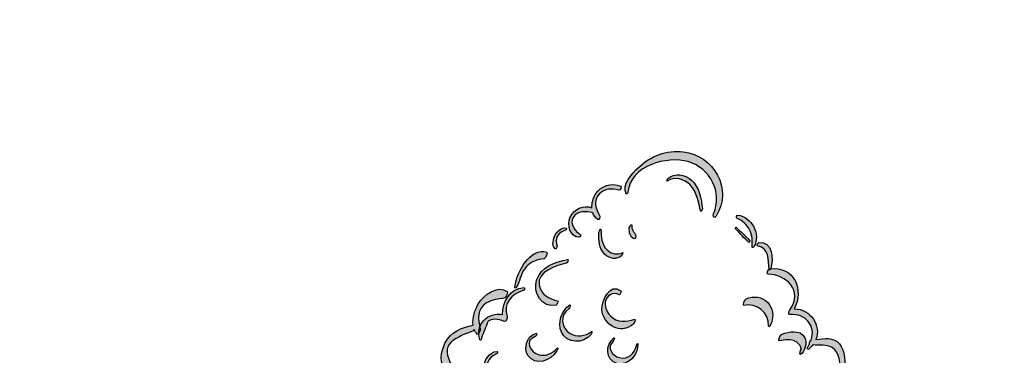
# Model space of a CAD drawing. Extents: x -236 to 261, y -182 to 182.
# Drawn here: x 52.22 to 77.42, y 85.57 to 94.16 of the extents above; entities that cross this region are included whole.
import ezdxf

# ---------------------------------------------------------------- set-up
doc = ezdxf.new("R2010")
doc.units = 0
doc.header["$MEASUREMENT"] = 0
doc.layers.add('CALQUE_PAR_D_FAUT', color=7, linetype='CONTINUOUS')

msp = doc.modelspace()

# ---------------------------------------------------------------- hatches: boundary and pattern name
at = {"layer": 'CALQUE_PAR_D_FAUT'}
h = msp.add_hatch(color=250, dxfattribs=at)
edge = h.paths.add_edge_path()
edge.add_spline(control_points=[(69.1396, 90.7867), (68.7186, 90.8352), (68.298, 90.6774), (67.995, 90.3854), (67.8371, 90.2329), (67.5539, 89.9389), (67.6841, 89.7098), (67.698, 89.6855), (67.7271, 89.744), (67.7278, 89.754), (67.7712, 90.4298), (68.7389, 90.6894), (69.2636, 90.5331), (69.8353, 90.3629), (70.1388, 89.7536), (69.9113, 89.1974), (69.8836, 89.1293), (69.9225, 89.0583), (69.9762, 89.1438), (70.4062, 89.8282), (69.9211, 90.6969), (69.1396, 90.7867)], knot_values=[0, 0, 0, 0, 0.1428571, 0.1428571, 0.1428571, 0.2857143, 0.2857143, 0.2857143, 0.4285714, 0.4285714, 0.4285714, 0.5714286, 0.5714286, 0.5714286, 0.7142857, 0.7142857, 0.7142857, 0.8571429, 0.8571429, 0.8571429, 1, 1, 1, 1], degree=3, periodic=1)
h = msp.add_hatch(color=250, dxfattribs=at)
edge = h.paths.add_edge_path()
edge.add_spline(control_points=[(69.347, 90.0641), (69.1782, 90.2179), (68.9274, 90.2534), (68.747, 90.1047), (68.7349, 90.0949), (68.7108, 90.0253), (68.7303, 90.0384), (68.9166, 90.1648), (69.1653, 90.0894), (69.3142, 89.9385), (69.4951, 89.7557), (69.5184, 89.4958), (69.5851, 89.2615), (69.589, 89.2485), (69.6259, 89.3119), (69.6247, 89.3264), (69.6053, 89.581), (69.5441, 89.8849), (69.347, 90.0641)], knot_values=[0, 0, 0, 0, 0.1666667, 0.1666667, 0.1666667, 0.3333333, 0.3333333, 0.3333333, 0.5, 0.5, 0.5, 0.6666667, 0.6666667, 0.6666667, 0.8333333, 0.8333333, 0.8333333, 1, 1, 1, 1], degree=3, periodic=1)
h = msp.add_hatch(color=250, dxfattribs=at)
edge = h.paths.add_edge_path()
edge.add_spline(control_points=[(67.5391, 89.907), (67.304, 90.0068), (67.025, 89.9162), (66.893, 89.6956), (66.8384, 89.6045), (66.804, 89.4762), (66.809, 89.3545), (66.601, 89.4363), (66.3454, 89.3214), (66.2562, 89.1154), (66.178, 88.9346), (66.2385, 88.5929), (66.4937, 88.6084), (66.5144, 88.6096), (66.5367, 88.6593), (66.5174, 88.6725), (66.3876, 88.7616), (66.2339, 88.9374), (66.3321, 89.109), (66.4306, 89.2808), (66.6703, 89.2722), (66.8333, 89.2268), (66.8562, 89.157), (66.8956, 89.0951), (66.9601, 89.0545), (66.9929, 89.034), (67.0172, 89.1233), (67.0071, 89.1431), (66.9167, 89.3234), (66.8277, 89.54), (66.9989, 89.71), (67.1289, 89.8392), (67.325, 89.8643), (67.4926, 89.8031), (67.5294, 89.7896), (67.5746, 89.8919), (67.5391, 89.907)], knot_values=[0, 0, 0, 0, 0.0833333, 0.0833333, 0.0833333, 0.1666667, 0.1666667, 0.1666667, 0.25, 0.25, 0.25, 0.3333333, 0.3333333, 0.3333333, 0.4166667, 0.4166667, 0.4166667, 0.5, 0.5, 0.5, 0.5833333, 0.5833333, 0.5833333, 0.6666667, 0.6666667, 0.6666667, 0.75, 0.75, 0.75, 0.8333333, 0.8333333, 0.8333333, 0.9166667, 0.9166667, 0.9166667, 1, 1, 1, 1], degree=3, periodic=1)
h = msp.add_hatch(color=250, dxfattribs=at)
edge = h.paths.add_edge_path()
edge.add_spline(control_points=[(67.9301, 88.6496), (67.8809, 88.74), (67.8166, 88.8003), (67.8242, 88.9132), (67.8283, 88.9741), (67.7643, 88.868), (67.7623, 88.8417), (67.7553, 88.7507), (67.78, 88.5893), (67.8873, 88.5632), (67.91, 88.5576), (67.9392, 88.6332), (67.9301, 88.6496)], knot_values=[0, 0, 0, 0, 0.25, 0.25, 0.25, 0.5, 0.5, 0.5, 0.75, 0.75, 0.75, 1, 1, 1, 1], degree=3, periodic=1)
h = msp.add_hatch(color=250, dxfattribs=at)
edge = h.paths.add_edge_path()
edge.add_spline(control_points=[(70.533, 89.1705), (70.5083, 89.1735), (70.4777, 89.1017), (70.5031, 89.0899), (70.6419, 89.0246), (70.7563, 88.9334), (70.83, 88.7963), (70.908, 88.6514), (70.8945, 88.5162), (70.8911, 88.3595), (70.8901, 88.3208), (70.9271, 88.3456), (70.9375, 88.3629), (71.125, 88.6711), (70.8821, 89.1275), (70.533, 89.1705)], knot_values=[0, 0, 0, 0, 0.2, 0.2, 0.2, 0.4, 0.4, 0.4, 0.6, 0.6, 0.6, 0.8, 0.8, 0.8, 1, 1, 1, 1], degree=3, periodic=1)
h = msp.add_hatch(color=250, dxfattribs=at)
edge = h.paths.add_edge_path()
edge.add_spline(control_points=[(66.1553, 88.8391), (66.035, 88.862), (65.9307, 88.7621), (65.8766, 88.6651), (65.8248, 88.5723), (65.7753, 88.3956), (65.8683, 88.311), (65.8981, 88.2839), (65.9242, 88.3629), (65.9198, 88.3828), (65.9005, 88.472), (65.8822, 88.5538), (65.9312, 88.6379), (65.9783, 88.7189), (66.055, 88.7579), (66.1398, 88.7875), (66.1505, 88.7911), (66.1734, 88.8357), (66.1553, 88.8391)], knot_values=[0, 0, 0, 0, 0.1666667, 0.1666667, 0.1666667, 0.3333333, 0.3333333, 0.3333333, 0.5, 0.5, 0.5, 0.6666667, 0.6666667, 0.6666667, 0.8333333, 0.8333333, 0.8333333, 1, 1, 1, 1], degree=3, periodic=1)
h = msp.add_hatch(color=250, dxfattribs=at)
edge = h.paths.add_edge_path()
edge.add_spline(control_points=[(67.5945, 88.2111), (67.4571, 88.1489), (67.3048, 88.1752), (67.1951, 88.2819), (67.0564, 88.4163), (67.0405, 88.6251), (67.0409, 88.8066), (67.0409, 88.8363), (66.9842, 88.7489), (66.9838, 88.7221), (66.981, 88.5371), (66.9925, 88.3142), (67.1311, 88.1742), (67.2489, 88.0552), (67.4438, 88.016), (67.5724, 88.1382), (67.5809, 88.1464), (67.609, 88.2176), (67.5945, 88.2111)], knot_values=[0, 0, 0, 0, 0.1666667, 0.1666667, 0.1666667, 0.3333333, 0.3333333, 0.3333333, 0.5, 0.5, 0.5, 0.6666667, 0.6666667, 0.6666667, 0.8333333, 0.8333333, 0.8333333, 1, 1, 1, 1], degree=3, periodic=1)
h = msp.add_hatch(color=250, dxfattribs=at)
edge = h.paths.add_edge_path()
edge.add_spline(control_points=[(70.8347, 88.5164), (70.7312, 88.6426), (70.6014, 88.7434), (70.486, 88.8588), (70.4826, 88.8624), (70.4597, 88.8283), (70.4685, 88.8194), (70.5839, 88.7041), (70.6845, 88.5724), (70.8115, 88.47), (70.8184, 88.4646), (70.8415, 88.508), (70.8347, 88.5164)], knot_values=[0, 0, 0, 0, 0.25, 0.25, 0.25, 0.5, 0.5, 0.5, 0.75, 0.75, 0.75, 1, 1, 1, 1], degree=3, periodic=1)
h = msp.add_hatch(color=250, dxfattribs=at)
edge = h.paths.add_edge_path()
edge.add_spline(control_points=[(71.0637, 88.4716), (71.0388, 88.4685), (70.9986, 88.3866), (71.0302, 88.3809), (71.3326, 88.3273), (71.3091, 88.0218), (71.3248, 87.7833), (71.3276, 87.7405), (71.3676, 87.7892), (71.372, 87.8064), (71.4335, 88.0393), (71.4232, 88.5154), (71.0637, 88.4716)], knot_values=[0, 0, 0, 0, 0.25, 0.25, 0.25, 0.5, 0.5, 0.5, 0.75, 0.75, 0.75, 1, 1, 1, 1], degree=3, periodic=1)
h = msp.add_hatch(color=250, dxfattribs=at)
edge = h.paths.add_edge_path()
edge.add_spline(control_points=[(65.6586, 88.2238), (65.4538, 88.302), (65.2354, 88.1316), (65.1164, 87.9776), (64.9801, 87.801), (64.869, 87.5557), (64.8459, 87.3326), (64.8381, 87.2568), (64.9046, 87.3493), (64.9138, 87.3718), (64.9808, 87.5356), (65.0155, 87.7168), (65.1373, 87.8523), (65.2599, 87.9889), (65.4172, 88.0299), (65.5912, 88.0554), (65.624, 88.0602), (65.6954, 88.2097), (65.6586, 88.2238)], knot_values=[0, 0, 0, 0, 0.1666667, 0.1666667, 0.1666667, 0.3333333, 0.3333333, 0.3333333, 0.5, 0.5, 0.5, 0.6666667, 0.6666667, 0.6666667, 0.8333333, 0.8333333, 0.8333333, 1, 1, 1, 1], degree=3, periodic=1)
h = msp.add_hatch(color=250, dxfattribs=at)
edge = h.paths.add_edge_path()
edge.add_spline(control_points=[(66.1977, 88.0375), (65.8637, 87.9617), (65.5173, 87.8693), (65.3991, 87.507), (65.2984, 87.1986), (65.534, 86.785), (65.8949, 86.8698), (65.9164, 86.875), (65.963, 86.9783), (65.9399, 86.9825), (65.719, 87.0219), (65.5069, 87.1453), (65.4659, 87.3894), (65.4074, 87.7377), (65.9122, 87.8844), (66.1646, 87.9433), (66.1907, 87.9495), (66.215, 88.0413), (66.1977, 88.0375)], knot_values=[0, 0, 0, 0, 0.1666667, 0.1666667, 0.1666667, 0.3333333, 0.3333333, 0.3333333, 0.5, 0.5, 0.5, 0.6666667, 0.6666667, 0.6666667, 0.8333333, 0.8333333, 0.8333333, 1, 1, 1, 1], degree=3, periodic=1)
h = msp.add_hatch(color=250, dxfattribs=at)
edge = h.paths.add_edge_path()
edge.add_spline(control_points=[(74.499, 82.5755), (74.7218, 82.8649), (74.7863, 83.4092), (74.5314, 83.614), (74.4453, 83.6831), (74.3861, 83.6474), (74.3461, 83.7273), (74.3362, 83.7468), (74.3756, 83.982), (74.3748, 83.9986), (74.371, 84.0669), (74.3593, 84.1322), (74.3364, 84.1964), (74.2607, 84.4084), (74.074, 84.5285), (73.8702, 84.4964), (74.1035, 84.8739), (73.7556, 85.4392), (73.2493, 85.3015), (73.2609, 85.5023), (73.2557, 85.7194), (73.1217, 85.8797), (72.9643, 86.0678), (72.7356, 86.022), (72.519, 85.9936), (72.6564, 86.3479), (72.3962, 86.7675), (71.968, 86.7784), (72.2164, 87.252), (71.9801, 87.8832), (71.3403, 87.7962), (71.2978, 87.7906), (71.2446, 87.6646), (71.3009, 87.6632), (71.749, 87.6527), (72.2112, 87.2458), (71.8487, 86.7382), (71.8366, 86.7213), (71.8018, 86.6232), (71.8525, 86.6283), (72.2586, 86.6697), (72.5241, 86.3371), (72.3985, 85.9766), (72.3752, 85.9599), (72.351, 85.9109), (72.3582, 85.8858), (72.346, 85.8626), (72.3326, 85.8393), (72.3169, 85.8162), (72.3032, 85.7961), (72.2907, 85.7079), (72.3368, 85.7459), (72.3781, 85.78), (72.4113, 85.8174), (72.4407, 85.8558), (72.6063, 85.8307), (72.7881, 85.8787), (72.9313, 85.7875), (73.1448, 85.6518), (73.1349, 85.3828), (73.1309, 85.1563), (73.1305, 85.1274), (73.1488, 85.1091), (73.1763, 85.1197), (73.6377, 85.2961), (74.0643, 84.8161), (73.6888, 84.3822), (73.6805, 84.3728), (73.6586, 84.2972), (73.6909, 84.3175), (73.7131, 84.3314), (73.7314, 84.3471), (73.7505, 84.3624), (74.2034, 84.4554), (74.3007, 83.9227), (74.2128, 83.5746), (74.2094, 83.5609), (74.1984, 83.4892), (74.2349, 83.5002), (74.4777, 83.5722), (74.579, 83.3302), (74.586, 83.1189), (74.594, 82.8765), (74.4737, 82.6343), (74.279, 82.4905), (74.2604, 82.4768), (74.2267, 82.3882), (74.2737, 82.4031), (74.3246, 82.4191), (74.372, 82.4479), (74.4156, 82.4854), (74.8105, 82.1354), (74.959, 81.6358), (74.5927, 81.1883), (74.5727, 81.164), (74.5531, 81.042), (74.6063, 81.093), (75.0293, 81.4986), (75.0496, 82.2694), (74.499, 82.5755)], knot_values=[0, 0, 0, 0, 0.030303, 0.030303, 0.030303, 0.0606061, 0.0606061, 0.0606061, 0.0909091, 0.0909091, 0.0909091, 0.1212121, 0.1212121, 0.1212121, 0.1515152, 0.1515152, 0.1515152, 0.1818182, 0.1818182, 0.1818182, 0.2121212, 0.2121212, 0.2121212, 0.2424242, 0.2424242, 0.2424242, 0.2727273, 0.2727273, 0.2727273, 0.3030303, 0.3030303, 0.3030303, 0.3333333, 0.3333333, 0.3333333, 0.3636364, 0.3636364, 0.3636364, 0.3939394, 0.3939394, 0.3939394, 0.4242424, 0.4242424, 0.4242424, 0.4545455, 0.4545455, 0.4545455, 0.4848485, 0.4848485, 0.4848485, 0.5151515, 0.5151515, 0.5151515, 0.5454545, 0.5454545, 0.5454545, 0.5757576, 0.5757576, 0.5757576, 0.6060606, 0.6060606, 0.6060606, 0.6363636, 0.6363636, 0.6363636, 0.6666667, 0.6666667, 0.6666667, 0.6969697, 0.6969697, 0.6969697, 0.7272727, 0.7272727, 0.7272727, 0.7575758, 0.7575758, 0.7575758, 0.7878788, 0.7878788, 0.7878788, 0.8181818, 0.8181818, 0.8181818, 0.8484848, 0.8484848, 0.8484848, 0.8787879, 0.8787879, 0.8787879, 0.9090909, 0.9090909, 0.9090909, 0.9393939, 0.9393939, 0.9393939, 0.969697, 0.969697, 0.969697, 1, 1, 1, 1], degree=3, periodic=1)
h = msp.add_hatch(color=250, dxfattribs=at)
edge = h.paths.add_edge_path()
edge.add_spline(control_points=[(67.903, 86.5089), (67.6833, 86.4414), (67.4563, 86.4124), (67.2808, 86.5963), (67.2023, 86.6787), (67.1374, 86.8109), (67.1468, 86.9284), (67.1603, 87.0983), (67.3491, 87.2323), (67.5017, 87.137), (67.5189, 87.1264), (67.5692, 87.222), (67.5473, 87.2387), (67.2661, 87.4522), (67.0497, 86.9813), (67.0634, 86.7597), (67.0873, 86.3674), (67.5481, 86.105), (67.8654, 86.3853), (67.8793, 86.3976), (67.9335, 86.5183), (67.903, 86.5089)], knot_values=[0, 0, 0, 0, 0.1428571, 0.1428571, 0.1428571, 0.2857143, 0.2857143, 0.2857143, 0.4285714, 0.4285714, 0.4285714, 0.5714286, 0.5714286, 0.5714286, 0.7142857, 0.7142857, 0.7142857, 0.8571429, 0.8571429, 0.8571429, 1, 1, 1, 1], degree=3, periodic=1)
h = msp.add_hatch(color=250, dxfattribs=at)
edge = h.paths.add_edge_path()
edge.add_spline(control_points=[(64.6512, 87.2158), (64.398, 87.3997), (64.0502, 87.1254), (63.9205, 86.9124), (63.8275, 86.7593), (63.7536, 86.5442), (63.7817, 86.356), (63.4795, 86.3013), (63.2114, 86.194), (63.0641, 85.8996), (62.9791, 85.7296), (62.8559, 85.2984), (63.1569, 85.2672), (63.1879, 85.2642), (63.222, 85.3532), (63.2114, 85.3769), (63.1294, 85.5604), (63.0432, 85.776), (63.2228, 85.9289), (63.3783, 86.0614), (63.5912, 86.1405), (63.7799, 86.2125), (63.7895, 86.2159), (63.8008, 86.2308), (63.8112, 86.2495), (63.8301, 86.2038), (63.8544, 86.1603), (63.8916, 86.1223), (63.9147, 86.0987), (63.9673, 86.2414), (63.9618, 86.2637), (63.8988, 86.5113), (63.8711, 86.7757), (64.1219, 86.9277), (64.2694, 87.0169), (64.4237, 87.0181), (64.5865, 87.0539), (64.6201, 87.0613), (64.6854, 87.1909), (64.6512, 87.2158)], knot_values=[0, 0, 0, 0, 0.0769231, 0.0769231, 0.0769231, 0.1538462, 0.1538462, 0.1538462, 0.2307692, 0.2307692, 0.2307692, 0.3076923, 0.3076923, 0.3076923, 0.3846154, 0.3846154, 0.3846154, 0.4615385, 0.4615385, 0.4615385, 0.5384615, 0.5384615, 0.5384615, 0.6153846, 0.6153846, 0.6153846, 0.6923077, 0.6923077, 0.6923077, 0.7692308, 0.7692308, 0.7692308, 0.8461538, 0.8461538, 0.8461538, 0.9230769, 0.9230769, 0.9230769, 1, 1, 1, 1], degree=3, periodic=1)
h = msp.add_hatch(color=250, dxfattribs=at)
edge = h.paths.add_edge_path()
edge.add_spline(control_points=[(65.0802, 87.3177), (64.7346, 87.3121), (64.5163, 86.9522), (64.5314, 86.6299), (64.1671, 86.708), (63.812, 86.3646), (63.9531, 85.9822), (63.9652, 85.9494), (63.9975, 86.0137), (63.9945, 86.0316), (64.0503, 86.1755), (64.106, 86.3196), (64.1619, 86.4637), (64.215, 86.4932), (64.271, 86.5085), (64.3298, 86.5093), (64.4159, 86.5123), (64.4949, 86.4902), (64.572, 86.4536), (64.6206, 86.4303), (64.6598, 86.5475), (64.6494, 86.579), (64.5413, 86.9058), (64.7595, 87.1599), (65.0577, 87.2417), (65.0788, 87.2476), (65.114, 87.3183), (65.0802, 87.3177)], knot_values=[0, 0, 0, 0, 0.1111111, 0.1111111, 0.1111111, 0.2222222, 0.2222222, 0.2222222, 0.3333333, 0.3333333, 0.3333333, 0.4444444, 0.4444444, 0.4444444, 0.5555556, 0.5555556, 0.5555556, 0.6666667, 0.6666667, 0.6666667, 0.7777778, 0.7777778, 0.7777778, 0.8888889, 0.8888889, 0.8888889, 1, 1, 1, 1], degree=3, periodic=1)
h = msp.add_hatch(color=250, dxfattribs=at)
edge = h.paths.add_edge_path()
edge.add_spline(control_points=[(71.2918, 86.9369), (71.1488, 87.0901), (70.9275, 87.1099), (70.741, 87.0316), (70.7037, 87.0157), (70.6479, 86.8569), (70.6825, 86.8652), (71.007, 86.9435), (71.3302, 86.6779), (71.3105, 86.3401), (71.3055, 86.2557), (71.382, 86.3972), (71.3881, 86.4169), (71.4431, 86.6017), (71.4292, 86.7898), (71.2918, 86.9369)], knot_values=[0, 0, 0, 0, 0.2, 0.2, 0.2, 0.4, 0.4, 0.4, 0.6, 0.6, 0.6, 0.8, 0.8, 0.8, 1, 1, 1, 1], degree=3, periodic=1)
h = msp.add_hatch(color=250, dxfattribs=at)
edge = h.paths.add_edge_path()
edge.add_spline(control_points=[(66.8016, 86.1992), (66.6416, 86.0744), (66.42, 86.0485), (66.2417, 86.1568), (66.0167, 86.2939), (65.9958, 86.6272), (66.2194, 86.7768), (66.2411, 86.7912), (66.2731, 86.8949), (66.2445, 86.8766), (66.0319, 86.739), (65.9264, 86.4197), (66.0329, 86.1855), (66.171, 85.8827), (66.5946, 85.8753), (66.7869, 86.1243), (66.7943, 86.1339), (66.8255, 86.2179), (66.8016, 86.1992)], knot_values=[0, 0, 0, 0, 0.1666667, 0.1666667, 0.1666667, 0.3333333, 0.3333333, 0.3333333, 0.5, 0.5, 0.5, 0.6666667, 0.6666667, 0.6666667, 0.8333333, 0.8333333, 0.8333333, 1, 1, 1, 1], degree=3, periodic=1)
h = msp.add_hatch(color=250, dxfattribs=at)
edge = h.paths.add_edge_path()
edge.add_spline(control_points=[(72.2309, 86.0495), (72.1171, 86.2631), (71.8346, 86.1894), (71.6503, 86.1343), (71.6085, 86.1219), (71.5534, 85.9573), (71.5902, 85.9637), (71.7235, 85.9866), (71.8751, 86.0122), (72.0004, 85.9452), (72.0434, 85.9221), (72.0799, 85.8866), (72.1058, 85.8454), (72.1195, 85.8234), (72.13, 85.7999), (72.1374, 85.7752), (72.1485, 85.7396), (72.1625, 85.7742), (72.1403, 85.7352), (72.1348, 85.7256), (72.0837, 85.6046), (72.1245, 85.6147), (72.1913, 85.6314), (72.2291, 85.7453), (72.2461, 85.8032), (72.2705, 85.8855), (72.2721, 85.9722), (72.2309, 86.0495)], knot_values=[0, 0, 0, 0, 0.1111111, 0.1111111, 0.1111111, 0.2222222, 0.2222222, 0.2222222, 0.3333333, 0.3333333, 0.3333333, 0.4444444, 0.4444444, 0.4444444, 0.5555556, 0.5555556, 0.5555556, 0.6666667, 0.6666667, 0.6666667, 0.7777778, 0.7777778, 0.7777778, 0.8888889, 0.8888889, 0.8888889, 1, 1, 1, 1], degree=3, periodic=1)
h = msp.add_hatch(color=250, dxfattribs=at)
edge = h.paths.add_edge_path()
edge.add_spline(control_points=[(65.9216, 85.7714), (65.7958, 85.636), (65.6274, 85.5485), (65.4405, 85.6102), (65.234, 85.6784), (65.0839, 85.971), (65.3648, 86.0686), (65.3849, 86.0756), (65.4134, 86.1574), (65.3947, 86.154), (65.1638, 86.1106), (65.0509, 85.7754), (65.1793, 85.5884), (65.3806, 85.2953), (65.7617, 85.4553), (65.918, 85.7013), (65.9261, 85.7139), (65.9578, 85.8104), (65.9216, 85.7714)], knot_values=[0, 0, 0, 0, 0.1666667, 0.1666667, 0.1666667, 0.3333333, 0.3333333, 0.3333333, 0.5, 0.5, 0.5, 0.6666667, 0.6666667, 0.6666667, 0.8333333, 0.8333333, 0.8333333, 1, 1, 1, 1], degree=3, periodic=1)
h = msp.add_hatch(color=250, dxfattribs=at)
edge = h.paths.add_edge_path()
edge.add_spline(control_points=[(67.942, 85.8387), (67.9062, 85.6221), (67.7275, 85.4826), (67.5095, 85.5314), (67.3445, 85.5684), (67.1651, 85.7983), (67.3486, 85.9418), (67.3677, 85.9569), (67.3966, 86.0539), (67.372, 86.0356), (67.1498, 85.8687), (67.1452, 85.4716), (67.4438, 85.3845), (67.7352, 85.2996), (67.9958, 85.6128), (67.9791, 85.888), (67.9777, 85.9129), (67.9434, 85.8478), (67.942, 85.8387)], knot_values=[0, 0, 0, 0, 0.1666667, 0.1666667, 0.1666667, 0.3333333, 0.3333333, 0.3333333, 0.5, 0.5, 0.5, 0.6666667, 0.6666667, 0.6666667, 0.8333333, 0.8333333, 0.8333333, 1, 1, 1, 1], degree=3, periodic=1)
h = msp.add_hatch(color=250, dxfattribs=at)
edge = h.paths.add_edge_path()
edge.add_spline(control_points=[(64.5163, 84.8269), (64.3946, 84.9153), (64.2597, 84.9823), (64.181, 85.1173), (64.0572, 85.3297), (64.1619, 85.5427), (64.3801, 85.6241), (64.3954, 85.6297), (64.4211, 85.6878), (64.394, 85.6874), (64.1874, 85.684), (64.0586, 85.4513), (64.0469, 85.2666), (64.0313, 85.0164), (64.2318, 84.7629), (64.481, 84.7319), (64.5132, 84.7277), (64.5417, 84.8084), (64.5163, 84.8269)], knot_values=[0, 0, 0, 0, 0.1666667, 0.1666667, 0.1666667, 0.3333333, 0.3333333, 0.3333333, 0.5, 0.5, 0.5, 0.6666667, 0.6666667, 0.6666667, 0.8333333, 0.8333333, 0.8333333, 1, 1, 1, 1], degree=3, periodic=1)

# ---------------------------------------------------------------- linework, layer by layer
at = {"layer": 'CALQUE_PAR_D_FAUT', "color": 1}
msp.add_open_spline([(-230.5187, 181.5562), (-231.8457, 181.5553), (-233.1179, 181.0274), (-234.0556, 180.0885), (-234.9933, 179.1497), (-235.5196, 177.8831), (-235.5187, 176.5562), (-235.5187, 176.5562), (-235.5187, -8.4438), (-235.5187, -8.4438), (-235.5179, -9.7708), (-234.99, -11.043), (-234.0511, -11.9807), (-233.1123, -12.9184), (-231.8457, -13.4447), (-230.5187, -13.4438), (-230.5187, -13.4438), (115.1243, -13.4438), (115.1243, -13.4438), (116.4513, -13.443), (117.7235, -12.9151), (118.6612, -11.9762), (119.5989, -11.0373), (120.1252, -9.7708), (120.1243, -8.4438), (120.1243, -8.4438), (120.1243, 88.0484), (120.1243, 88.0484), (120.1243, 88.0484), (120.1243, 96.0484), (120.1243, 96.0484), (120.1243, 96.0484), (120.1243, 176.5562), (120.1243, 176.5562), (120.1235, 177.8831), (119.5956, 179.1553), (118.6567, 180.093), (117.7179, 181.0307), (116.4513, 181.557), (115.1243, 181.5562), (115.1243, 181.5562), (-230.5187, 181.5562), (-230.5187, 181.5562), (-230.5187, 181.5562), (-230.5187, 181.5562), (-230.5187, 181.5562)], degree=3, knots=[0, 0, 0, 0, 0.0666667, 0.0666667, 0.0666667, 0.1333333, 0.1333333, 0.1333333, 0.2, 0.2, 0.2, 0.2666667, 0.2666667, 0.2666667, 0.3333333, 0.3333333, 0.3333333, 0.4, 0.4, 0.4, 0.4666667, 0.4666667, 0.4666667, 0.5333333, 0.5333333, 0.5333333, 0.6, 0.6, 0.6, 0.6666667, 0.6666667, 0.6666667, 0.7333333, 0.7333333, 0.7333333, 0.8, 0.8, 0.8, 0.8666667, 0.8666667, 0.8666667, 0.9333333, 0.9333333, 0.9333333, 1, 1, 1, 1], dxfattribs=at)
at = {"layer": 'CALQUE_PAR_D_FAUT', "color": 250}
for points, knots in [([(69.1396, 90.7867), (68.7186, 90.8352), (68.298, 90.6774), (67.995, 90.3854), (67.8371, 90.2329), (67.5539, 89.9389), (67.6841, 89.7098), (67.698, 89.6855), (67.7271, 89.744), (67.7278, 89.754), (67.7712, 90.4298), (68.7389, 90.6894), (69.2636, 90.5331), (69.8353, 90.3629), (70.1388, 89.7536), (69.9113, 89.1974), (69.8836, 89.1293), (69.9225, 89.0583), (69.9762, 89.1438), (70.4062, 89.8282), (69.9211, 90.6969), (69.1396, 90.7867)], [0, 0, 0, 0, 0.1428571, 0.1428571, 0.1428571, 0.2857143, 0.2857143, 0.2857143, 0.4285714, 0.4285714, 0.4285714, 0.5714286, 0.5714286, 0.5714286, 0.7142857, 0.7142857, 0.7142857, 0.8571429, 0.8571429, 0.8571429, 1, 1, 1, 1]), ([(69.347, 90.0641), (69.1782, 90.2179), (68.9274, 90.2534), (68.747, 90.1047), (68.7349, 90.0949), (68.7108, 90.0253), (68.7303, 90.0384), (68.9166, 90.1648), (69.1653, 90.0894), (69.3142, 89.9385), (69.4951, 89.7557), (69.5184, 89.4958), (69.5851, 89.2615), (69.589, 89.2485), (69.6259, 89.3119), (69.6247, 89.3264), (69.6053, 89.581), (69.5441, 89.8849), (69.347, 90.0641)], [0, 0, 0, 0, 0.1666667, 0.1666667, 0.1666667, 0.3333333, 0.3333333, 0.3333333, 0.5, 0.5, 0.5, 0.6666667, 0.6666667, 0.6666667, 0.8333333, 0.8333333, 0.8333333, 1, 1, 1, 1]), ([(67.5391, 89.907), (67.304, 90.0068), (67.025, 89.9162), (66.893, 89.6956), (66.8384, 89.6045), (66.804, 89.4762), (66.809, 89.3545), (66.601, 89.4363), (66.3454, 89.3214), (66.2562, 89.1154), (66.178, 88.9346), (66.2385, 88.5929), (66.4937, 88.6084), (66.5144, 88.6096), (66.5367, 88.6593), (66.5174, 88.6725), (66.3876, 88.7616), (66.2339, 88.9374), (66.3321, 89.109), (66.4306, 89.2808), (66.6703, 89.2722), (66.8333, 89.2268), (66.8562, 89.157), (66.8956, 89.0951), (66.9601, 89.0545), (66.9929, 89.034), (67.0172, 89.1233), (67.0071, 89.1431), (66.9167, 89.3234), (66.8277, 89.54), (66.9989, 89.71), (67.1289, 89.8392), (67.325, 89.8643), (67.4926, 89.8031), (67.5294, 89.7896), (67.5746, 89.8919), (67.5391, 89.907)], [0, 0, 0, 0, 0.0833333, 0.0833333, 0.0833333, 0.1666667, 0.1666667, 0.1666667, 0.25, 0.25, 0.25, 0.3333333, 0.3333333, 0.3333333, 0.4166667, 0.4166667, 0.4166667, 0.5, 0.5, 0.5, 0.5833333, 0.5833333, 0.5833333, 0.6666667, 0.6666667, 0.6666667, 0.75, 0.75, 0.75, 0.8333333, 0.8333333, 0.8333333, 0.9166667, 0.9166667, 0.9166667, 1, 1, 1, 1]), ([(67.9301, 88.6496), (67.8809, 88.74), (67.8166, 88.8003), (67.8242, 88.9132), (67.8283, 88.9741), (67.7643, 88.868), (67.7623, 88.8417), (67.7553, 88.7507), (67.78, 88.5893), (67.8873, 88.5632), (67.91, 88.5576), (67.9392, 88.6332), (67.9301, 88.6496)], [0, 0, 0, 0, 0.25, 0.25, 0.25, 0.5, 0.5, 0.5, 0.75, 0.75, 0.75, 1, 1, 1, 1]), ([(70.533, 89.1705), (70.5083, 89.1735), (70.4777, 89.1017), (70.5031, 89.0899), (70.6419, 89.0246), (70.7563, 88.9334), (70.83, 88.7963), (70.908, 88.6514), (70.8945, 88.5162), (70.8911, 88.3595), (70.8901, 88.3208), (70.9271, 88.3456), (70.9375, 88.3629), (71.125, 88.6711), (70.8821, 89.1275), (70.533, 89.1705)], [0, 0, 0, 0, 0.2, 0.2, 0.2, 0.4, 0.4, 0.4, 0.6, 0.6, 0.6, 0.8, 0.8, 0.8, 1, 1, 1, 1]), ([(66.1553, 88.8391), (66.035, 88.862), (65.9307, 88.7621), (65.8766, 88.6651), (65.8248, 88.5723), (65.7753, 88.3956), (65.8683, 88.311), (65.8981, 88.2839), (65.9242, 88.3629), (65.9198, 88.3828), (65.9005, 88.472), (65.8822, 88.5538), (65.9312, 88.6379), (65.9783, 88.7189), (66.055, 88.7579), (66.1398, 88.7875), (66.1505, 88.7911), (66.1734, 88.8357), (66.1553, 88.8391)], [0, 0, 0, 0, 0.1666667, 0.1666667, 0.1666667, 0.3333333, 0.3333333, 0.3333333, 0.5, 0.5, 0.5, 0.6666667, 0.6666667, 0.6666667, 0.8333333, 0.8333333, 0.8333333, 1, 1, 1, 1]), ([(67.5945, 88.2111), (67.4571, 88.1489), (67.3048, 88.1752), (67.1951, 88.2819), (67.0564, 88.4163), (67.0405, 88.6251), (67.0409, 88.8066), (67.0409, 88.8363), (66.9842, 88.7489), (66.9838, 88.7221), (66.981, 88.5371), (66.9925, 88.3142), (67.1311, 88.1742), (67.2489, 88.0552), (67.4438, 88.016), (67.5724, 88.1382), (67.5809, 88.1464), (67.609, 88.2176), (67.5945, 88.2111)], [0, 0, 0, 0, 0.1666667, 0.1666667, 0.1666667, 0.3333333, 0.3333333, 0.3333333, 0.5, 0.5, 0.5, 0.6666667, 0.6666667, 0.6666667, 0.8333333, 0.8333333, 0.8333333, 1, 1, 1, 1]), ([(70.8347, 88.5164), (70.7312, 88.6426), (70.6014, 88.7434), (70.486, 88.8588), (70.4826, 88.8624), (70.4597, 88.8283), (70.4685, 88.8194), (70.5839, 88.7041), (70.6845, 88.5724), (70.8115, 88.47), (70.8184, 88.4646), (70.8415, 88.508), (70.8347, 88.5164)], [0, 0, 0, 0, 0.25, 0.25, 0.25, 0.5, 0.5, 0.5, 0.75, 0.75, 0.75, 1, 1, 1, 1]), ([(71.0637, 88.4716), (71.0388, 88.4685), (70.9986, 88.3866), (71.0302, 88.3809), (71.3326, 88.3273), (71.3091, 88.0218), (71.3248, 87.7833), (71.3276, 87.7405), (71.3676, 87.7892), (71.372, 87.8064), (71.4335, 88.0393), (71.4232, 88.5154), (71.0637, 88.4716)], [0, 0, 0, 0, 0.25, 0.25, 0.25, 0.5, 0.5, 0.5, 0.75, 0.75, 0.75, 1, 1, 1, 1]), ([(65.6586, 88.2238), (65.4538, 88.302), (65.2354, 88.1316), (65.1164, 87.9776), (64.9801, 87.801), (64.869, 87.5557), (64.8459, 87.3326), (64.8381, 87.2568), (64.9046, 87.3493), (64.9138, 87.3718), (64.9808, 87.5356), (65.0155, 87.7168), (65.1373, 87.8523), (65.2599, 87.9889), (65.4172, 88.0299), (65.5912, 88.0554), (65.624, 88.0602), (65.6954, 88.2097), (65.6586, 88.2238)], [0, 0, 0, 0, 0.1666667, 0.1666667, 0.1666667, 0.3333333, 0.3333333, 0.3333333, 0.5, 0.5, 0.5, 0.6666667, 0.6666667, 0.6666667, 0.8333333, 0.8333333, 0.8333333, 1, 1, 1, 1]), ([(66.1977, 88.0375), (65.8637, 87.9617), (65.5173, 87.8693), (65.3991, 87.507), (65.2984, 87.1986), (65.534, 86.785), (65.8949, 86.8698), (65.9164, 86.875), (65.963, 86.9783), (65.9399, 86.9825), (65.719, 87.0219), (65.5069, 87.1453), (65.4659, 87.3894), (65.4074, 87.7377), (65.9122, 87.8844), (66.1646, 87.9433), (66.1907, 87.9495), (66.215, 88.0413), (66.1977, 88.0375)], [0, 0, 0, 0, 0.1666667, 0.1666667, 0.1666667, 0.3333333, 0.3333333, 0.3333333, 0.5, 0.5, 0.5, 0.6666667, 0.6666667, 0.6666667, 0.8333333, 0.8333333, 0.8333333, 1, 1, 1, 1]), ([(74.499, 82.5755), (74.7218, 82.8649), (74.7863, 83.4092), (74.5314, 83.614), (74.4453, 83.6831), (74.3861, 83.6474), (74.3461, 83.7273), (74.3362, 83.7468), (74.3756, 83.982), (74.3748, 83.9986), (74.371, 84.0669), (74.3593, 84.1322), (74.3364, 84.1964), (74.2607, 84.4084), (74.074, 84.5285), (73.8702, 84.4964), (74.1035, 84.8739), (73.7556, 85.4392), (73.2493, 85.3015), (73.2609, 85.5023), (73.2557, 85.7194), (73.1217, 85.8797), (72.9643, 86.0678), (72.7356, 86.022), (72.519, 85.9936), (72.6564, 86.3479), (72.3962, 86.7675), (71.968, 86.7784), (72.2164, 87.252), (71.9801, 87.8832), (71.3403, 87.7962), (71.2978, 87.7906), (71.2446, 87.6646), (71.3009, 87.6632), (71.749, 87.6527), (72.2112, 87.2458), (71.8487, 86.7382), (71.8366, 86.7213), (71.8018, 86.6232), (71.8525, 86.6283), (72.2586, 86.6697), (72.5241, 86.3371), (72.3985, 85.9766), (72.3752, 85.9599), (72.351, 85.9109), (72.3582, 85.8858), (72.346, 85.8626), (72.3326, 85.8393), (72.3169, 85.8162), (72.3032, 85.7961), (72.2907, 85.7079), (72.3368, 85.7459), (72.3781, 85.78), (72.4113, 85.8174), (72.4407, 85.8558), (72.6063, 85.8307), (72.7881, 85.8787), (72.9313, 85.7875), (73.1448, 85.6518), (73.1349, 85.3828), (73.1309, 85.1563), (73.1305, 85.1274), (73.1488, 85.1091), (73.1763, 85.1197), (73.6377, 85.2961), (74.0643, 84.8161), (73.6888, 84.3822), (73.6805, 84.3728), (73.6586, 84.2972), (73.6909, 84.3175), (73.7131, 84.3314), (73.7314, 84.3471), (73.7505, 84.3624), (74.2034, 84.4554), (74.3007, 83.9227), (74.2128, 83.5746), (74.2094, 83.5609), (74.1984, 83.4892), (74.2349, 83.5002), (74.4777, 83.5722), (74.579, 83.3302), (74.586, 83.1189), (74.594, 82.8765), (74.4737, 82.6343), (74.279, 82.4905), (74.2604, 82.4768), (74.2267, 82.3882), (74.2737, 82.4031), (74.3246, 82.4191), (74.372, 82.4479), (74.4156, 82.4854), (74.8105, 82.1354), (74.959, 81.6358), (74.5927, 81.1883), (74.5727, 81.164), (74.5531, 81.042), (74.6063, 81.093), (75.0293, 81.4986), (75.0496, 82.2694), (74.499, 82.5755)], [0, 0, 0, 0, 0.030303, 0.030303, 0.030303, 0.0606061, 0.0606061, 0.0606061, 0.0909091, 0.0909091, 0.0909091, 0.1212121, 0.1212121, 0.1212121, 0.1515152, 0.1515152, 0.1515152, 0.1818182, 0.1818182, 0.1818182, 0.2121212, 0.2121212, 0.2121212, 0.2424242, 0.2424242, 0.2424242, 0.2727273, 0.2727273, 0.2727273, 0.3030303, 0.3030303, 0.3030303, 0.3333333, 0.3333333, 0.3333333, 0.3636364, 0.3636364, 0.3636364, 0.3939394, 0.3939394, 0.3939394, 0.4242424, 0.4242424, 0.4242424, 0.4545455, 0.4545455, 0.4545455, 0.4848485, 0.4848485, 0.4848485, 0.5151515, 0.5151515, 0.5151515, 0.5454545, 0.5454545, 0.5454545, 0.5757576, 0.5757576, 0.5757576, 0.6060606, 0.6060606, 0.6060606, 0.6363636, 0.6363636, 0.6363636, 0.6666667, 0.6666667, 0.6666667, 0.6969697, 0.6969697, 0.6969697, 0.7272727, 0.7272727, 0.7272727, 0.7575758, 0.7575758, 0.7575758, 0.7878788, 0.7878788, 0.7878788, 0.8181818, 0.8181818, 0.8181818, 0.8484848, 0.8484848, 0.8484848, 0.8787879, 0.8787879, 0.8787879, 0.9090909, 0.9090909, 0.9090909, 0.9393939, 0.9393939, 0.9393939, 0.969697, 0.969697, 0.969697, 1, 1, 1, 1]), ([(67.903, 86.5089), (67.6833, 86.4414), (67.4563, 86.4124), (67.2808, 86.5963), (67.2023, 86.6787), (67.1374, 86.8109), (67.1468, 86.9284), (67.1603, 87.0983), (67.3491, 87.2323), (67.5017, 87.137), (67.5189, 87.1264), (67.5692, 87.222), (67.5473, 87.2387), (67.2661, 87.4522), (67.0497, 86.9813), (67.0634, 86.7597), (67.0873, 86.3674), (67.5481, 86.105), (67.8654, 86.3853), (67.8793, 86.3976), (67.9335, 86.5183), (67.903, 86.5089)], [0, 0, 0, 0, 0.1428571, 0.1428571, 0.1428571, 0.2857143, 0.2857143, 0.2857143, 0.4285714, 0.4285714, 0.4285714, 0.5714286, 0.5714286, 0.5714286, 0.7142857, 0.7142857, 0.7142857, 0.8571429, 0.8571429, 0.8571429, 1, 1, 1, 1]), ([(64.6512, 87.2158), (64.398, 87.3997), (64.0502, 87.1254), (63.9205, 86.9124), (63.8275, 86.7593), (63.7536, 86.5442), (63.7817, 86.356), (63.4795, 86.3013), (63.2114, 86.194), (63.0641, 85.8996), (62.9791, 85.7296), (62.8559, 85.2984), (63.1569, 85.2672), (63.1879, 85.2642), (63.222, 85.3532), (63.2114, 85.3769), (63.1294, 85.5604), (63.0432, 85.776), (63.2228, 85.9289), (63.3783, 86.0614), (63.5912, 86.1405), (63.7799, 86.2125), (63.7895, 86.2159), (63.8008, 86.2308), (63.8112, 86.2495), (63.8301, 86.2038), (63.8544, 86.1603), (63.8916, 86.1223), (63.9147, 86.0987), (63.9673, 86.2414), (63.9618, 86.2637), (63.8988, 86.5113), (63.8711, 86.7757), (64.1219, 86.9277), (64.2694, 87.0169), (64.4237, 87.0181), (64.5865, 87.0539), (64.6201, 87.0613), (64.6854, 87.1909), (64.6512, 87.2158)], [0, 0, 0, 0, 0.0769231, 0.0769231, 0.0769231, 0.1538462, 0.1538462, 0.1538462, 0.2307692, 0.2307692, 0.2307692, 0.3076923, 0.3076923, 0.3076923, 0.3846154, 0.3846154, 0.3846154, 0.4615385, 0.4615385, 0.4615385, 0.5384615, 0.5384615, 0.5384615, 0.6153846, 0.6153846, 0.6153846, 0.6923077, 0.6923077, 0.6923077, 0.7692308, 0.7692308, 0.7692308, 0.8461538, 0.8461538, 0.8461538, 0.9230769, 0.9230769, 0.9230769, 1, 1, 1, 1]), ([(65.0802, 87.3177), (64.7346, 87.3121), (64.5163, 86.9522), (64.5314, 86.6299), (64.1671, 86.708), (63.812, 86.3646), (63.9531, 85.9822), (63.9652, 85.9494), (63.9975, 86.0137), (63.9945, 86.0316), (64.0503, 86.1755), (64.106, 86.3196), (64.1619, 86.4637), (64.215, 86.4932), (64.271, 86.5085), (64.3298, 86.5093), (64.4159, 86.5123), (64.4949, 86.4902), (64.572, 86.4536), (64.6206, 86.4303), (64.6598, 86.5475), (64.6494, 86.579), (64.5413, 86.9058), (64.7595, 87.1599), (65.0577, 87.2417), (65.0788, 87.2476), (65.114, 87.3183), (65.0802, 87.3177)], [0, 0, 0, 0, 0.1111111, 0.1111111, 0.1111111, 0.2222222, 0.2222222, 0.2222222, 0.3333333, 0.3333333, 0.3333333, 0.4444444, 0.4444444, 0.4444444, 0.5555556, 0.5555556, 0.5555556, 0.6666667, 0.6666667, 0.6666667, 0.7777778, 0.7777778, 0.7777778, 0.8888889, 0.8888889, 0.8888889, 1, 1, 1, 1]), ([(71.2918, 86.9369), (71.1488, 87.0901), (70.9275, 87.1099), (70.741, 87.0316), (70.7037, 87.0157), (70.6479, 86.8569), (70.6825, 86.8652), (71.007, 86.9435), (71.3302, 86.6779), (71.3105, 86.3401), (71.3055, 86.2557), (71.382, 86.3972), (71.3881, 86.4169), (71.4431, 86.6017), (71.4292, 86.7898), (71.2918, 86.9369)], [0, 0, 0, 0, 0.2, 0.2, 0.2, 0.4, 0.4, 0.4, 0.6, 0.6, 0.6, 0.8, 0.8, 0.8, 1, 1, 1, 1]), ([(66.8016, 86.1992), (66.6416, 86.0744), (66.42, 86.0485), (66.2417, 86.1568), (66.0167, 86.2939), (65.9958, 86.6272), (66.2194, 86.7768), (66.2411, 86.7912), (66.2731, 86.8949), (66.2445, 86.8766), (66.0319, 86.739), (65.9264, 86.4197), (66.0329, 86.1855), (66.171, 85.8827), (66.5946, 85.8753), (66.7869, 86.1243), (66.7943, 86.1339), (66.8255, 86.2179), (66.8016, 86.1992)], [0, 0, 0, 0, 0.1666667, 0.1666667, 0.1666667, 0.3333333, 0.3333333, 0.3333333, 0.5, 0.5, 0.5, 0.6666667, 0.6666667, 0.6666667, 0.8333333, 0.8333333, 0.8333333, 1, 1, 1, 1]), ([(72.2309, 86.0495), (72.1171, 86.2631), (71.8346, 86.1894), (71.6503, 86.1343), (71.6085, 86.1219), (71.5534, 85.9573), (71.5902, 85.9637), (71.7235, 85.9866), (71.8751, 86.0122), (72.0004, 85.9452), (72.0434, 85.9221), (72.0799, 85.8866), (72.1058, 85.8454), (72.1195, 85.8234), (72.13, 85.7999), (72.1374, 85.7752), (72.1485, 85.7396), (72.1625, 85.7742), (72.1403, 85.7352), (72.1348, 85.7256), (72.0837, 85.6046), (72.1245, 85.6147), (72.1913, 85.6314), (72.2291, 85.7453), (72.2461, 85.8032), (72.2705, 85.8855), (72.2721, 85.9722), (72.2309, 86.0495)], [0, 0, 0, 0, 0.1111111, 0.1111111, 0.1111111, 0.2222222, 0.2222222, 0.2222222, 0.3333333, 0.3333333, 0.3333333, 0.4444444, 0.4444444, 0.4444444, 0.5555556, 0.5555556, 0.5555556, 0.6666667, 0.6666667, 0.6666667, 0.7777778, 0.7777778, 0.7777778, 0.8888889, 0.8888889, 0.8888889, 1, 1, 1, 1]), ([(65.9216, 85.7714), (65.7958, 85.636), (65.6274, 85.5485), (65.4405, 85.6102), (65.234, 85.6784), (65.0839, 85.971), (65.3648, 86.0686), (65.3849, 86.0756), (65.4134, 86.1574), (65.3947, 86.154), (65.1638, 86.1106), (65.0509, 85.7754), (65.1793, 85.5884), (65.3806, 85.2953), (65.7617, 85.4553), (65.918, 85.7013), (65.9261, 85.7139), (65.9578, 85.8104), (65.9216, 85.7714)], [0, 0, 0, 0, 0.1666667, 0.1666667, 0.1666667, 0.3333333, 0.3333333, 0.3333333, 0.5, 0.5, 0.5, 0.6666667, 0.6666667, 0.6666667, 0.8333333, 0.8333333, 0.8333333, 1, 1, 1, 1]), ([(67.942, 85.8387), (67.9062, 85.6221), (67.7275, 85.4826), (67.5095, 85.5314), (67.3445, 85.5684), (67.1651, 85.7983), (67.3486, 85.9418), (67.3677, 85.9569), (67.3966, 86.0539), (67.372, 86.0356), (67.1498, 85.8687), (67.1452, 85.4716), (67.4438, 85.3845), (67.7352, 85.2996), (67.9958, 85.6128), (67.9791, 85.888), (67.9777, 85.9129), (67.9434, 85.8478), (67.942, 85.8387)], [0, 0, 0, 0, 0.1666667, 0.1666667, 0.1666667, 0.3333333, 0.3333333, 0.3333333, 0.5, 0.5, 0.5, 0.6666667, 0.6666667, 0.6666667, 0.8333333, 0.8333333, 0.8333333, 1, 1, 1, 1]), ([(64.5163, 84.8269), (64.3946, 84.9153), (64.2597, 84.9823), (64.181, 85.1173), (64.0572, 85.3297), (64.1619, 85.5427), (64.3801, 85.6241), (64.3954, 85.6297), (64.4211, 85.6878), (64.394, 85.6874), (64.1874, 85.684), (64.0586, 85.4513), (64.0469, 85.2666), (64.0313, 85.0164), (64.2318, 84.7629), (64.481, 84.7319), (64.5132, 84.7277), (64.5417, 84.8084), (64.5163, 84.8269)], [0, 0, 0, 0, 0.1666667, 0.1666667, 0.1666667, 0.3333333, 0.3333333, 0.3333333, 0.5, 0.5, 0.5, 0.6666667, 0.6666667, 0.6666667, 0.8333333, 0.8333333, 0.8333333, 1, 1, 1, 1])]:
    msp.add_open_spline(points, degree=3, knots=knots, dxfattribs=at)

doc.saveas('drawing.dxf')
